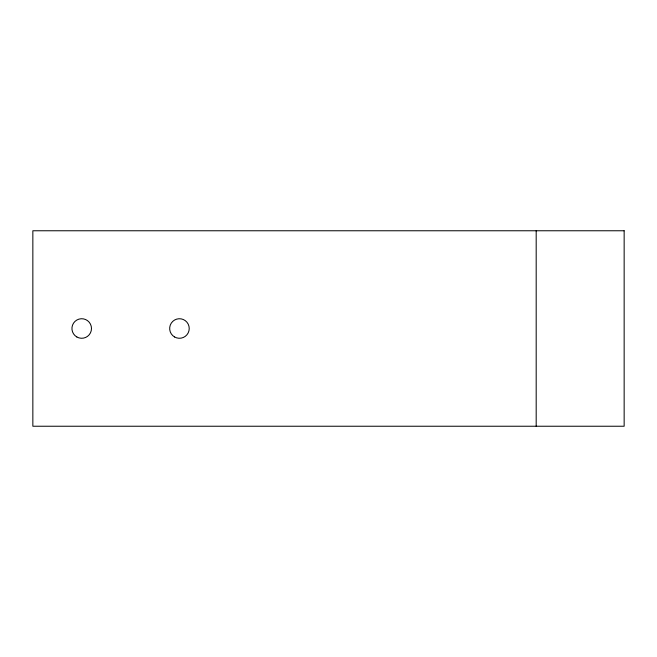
<?xml version="1.0" encoding="UTF-8"?>
<svg xmlns="http://www.w3.org/2000/svg" width="657" height="657" viewBox="0 0 657 657"><rect width="100%" height="100%" fill="white"/><g stroke="black" fill="none" stroke-linecap="round" stroke-linejoin="round"><path stroke-width="0.99" d="M536.186 230.763L536.186 426.237M624.15 230.763L32.85 230.763L32.85 426.237L624.15 426.237L624.15 230.763M76.828 336.967A9.773 9.773 0 0 0 91.487 328.5A9.773 9.773 0 0 0 76.828 320.033A9.773 9.773 0 0 0 76.828 336.967M174.565 336.967A9.773 9.773 0 0 0 189.224 328.5A9.773 9.773 0 0 0 174.565 320.033A9.773 9.773 0 0 0 174.565 336.967"/></g></svg>
